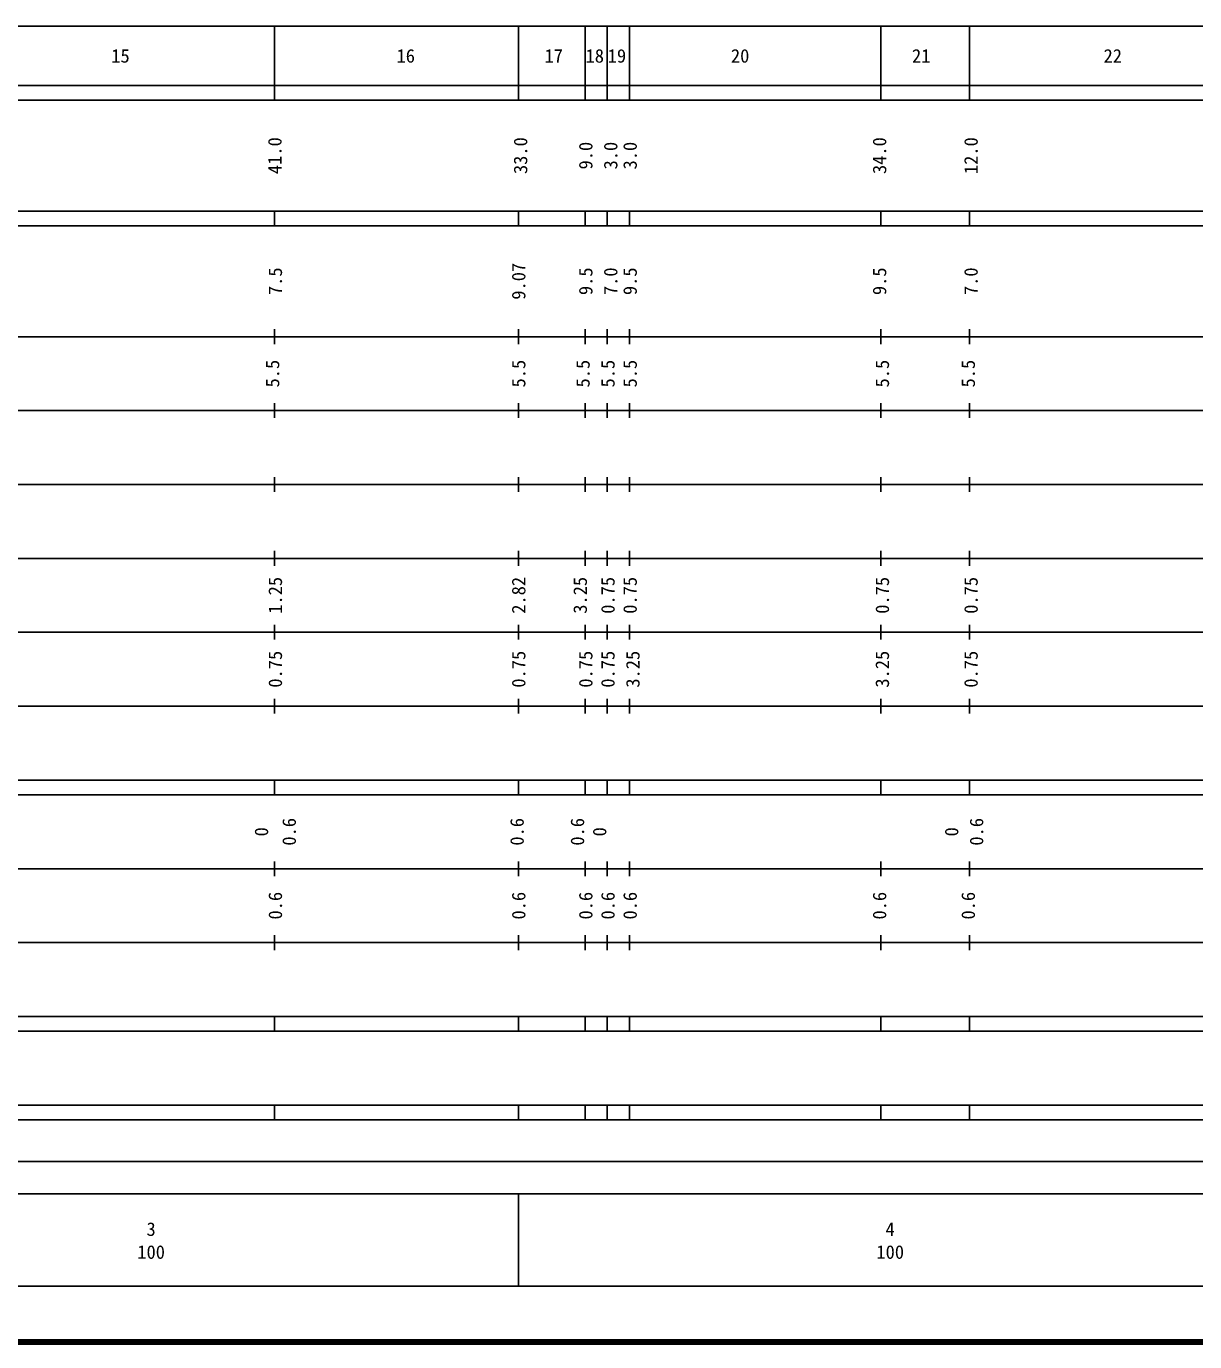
# Model space of a CAD drawing. Units: millimetres on the paper, enlarged 1000 times. Extents: x 40000 to 680000, y 20000 to 380000.
# Drawn here: x 301400 to 459484, y 20000 to 198000 of the extents above; entities that cross this region are included whole.
import ezdxf
from ezdxf.enums import TextEntityAlignment as Align

# ---------------------------------------------------------------- set-up
doc = ezdxf.new("R2010")
doc.units = ezdxf.units.MM
doc.header["$LTSCALE"] = 1000
doc.layers.add('M-TTL', color=2, linetype='Continuous', lineweight=140)
doc.layers.add('M-TTL-BAND', color=7, linetype='Continuous', lineweight=25)
doc.styles.add('ＭＳ ゴシック', font='')
doc.styles.get('ＭＳ ゴシック').set_extended_font_data('MS Gothic')

msp = doc.modelspace()

# ---------------------------------------------------------------- linework, layer by layer
at = {"layer": 'M-TTL'}
msp.add_line((40000, 20000), (680000, 20000), dxfattribs=at)
at = {"layer": 'M-TTL-BAND'}
for p, q in [((68000, 198000), (579000, 198000)), ((335000, 198000), (335000, 188000)), ((368000, 198000), (368000, 188000)), ((377000, 198000), (377000, 188000)), ((380000, 198000), (380000, 188000)), ((383000, 198000), (383000, 188000)), ((417000, 198000), (417000, 188000)), ((429000, 198000), (429000, 188000)), ((40000, 190000), (579000, 190000)), ((40000, 188000), (579000, 188000)), ((40000, 173000), (579000, 173000)), ((335000, 173000), (335000, 171000)), ((368000, 171000), (368000, 173000)), ((377000, 173000), (377000, 171000)), ((380000, 173000), (380000, 171000)), ((383000, 173000), (383000, 171000)), ((417000, 173000), (417000, 171000)), ((429000, 173000), (429000, 171000)), ((40000, 171000), (579000, 171000)), ((335000, 157000), (335000, 155000)), ((368000, 155000), (368000, 157000)), ((377000, 157000), (377000, 155000)), ((380000, 157000), (380000, 155000)), ((383000, 157000), (383000, 155000)), ((417000, 157000), (417000, 155000)), ((429000, 157000), (429000, 155000)), ((40000, 156000), (579000, 156000)), ((46000, 146000), (579000, 146000)), ((335000, 147000), (335000, 145000)), ((368000, 145000), (368000, 147000)), ((377000, 147000), (377000, 145000)), ((380000, 147000), (380000, 145000)), ((383000, 147000), (383000, 145000)), ((417000, 147000), (417000, 145000)), ((429000, 147000), (429000, 145000)), ((52000, 136000), (579000, 136000)), ((335000, 137000), (335000, 135000)), ((368000, 135000), (368000, 137000)), ((377000, 137000), (377000, 135000)), ((380000, 137000), (380000, 135000)), ((383000, 137000), (383000, 135000)), ((417000, 137000), (417000, 135000)), ((429000, 137000), (429000, 135000)), ((335000, 127000), (335000, 125000)), ((368000, 125000), (368000, 127000)), ((377000, 127000), (377000, 125000)), ((380000, 127000), (380000, 125000)), ((383000, 127000), (383000, 125000)), ((417000, 127000), (417000, 125000)), ((429000, 127000), (429000, 125000)), ((46000, 126000), (579000, 126000)), ((52000, 116000), (579000, 116000)), ((335000, 117000), (335000, 115000)), ((368000, 115000), (368000, 117000)), ((377000, 117000), (377000, 115000)), ((380000, 117000), (380000, 115000)), ((383000, 117000), (383000, 115000)), ((417000, 117000), (417000, 115000)), ((429000, 117000), (429000, 115000)), ((335000, 107000), (335000, 105000)), ((368000, 105000), (368000, 107000)), ((377000, 107000), (377000, 105000)), ((380000, 107000), (380000, 105000)), ((383000, 107000), (383000, 105000)), ((417000, 107000), (417000, 105000)), ((429000, 107000), (429000, 105000)), ((46000, 106000), (579000, 106000)), ((40000, 96000), (579000, 96000)), ((335000, 96000), (335000, 94000)), ((368000, 94000), (368000, 96000)), ((377000, 96000), (377000, 94000)), ((380000, 96000), (380000, 94000)), ((383000, 96000), (383000, 94000)), ((417000, 96000), (417000, 94000)), ((429000, 96000), (429000, 94000)), ((40000, 94000), (579000, 94000)), ((49000, 84000), (579000, 84000)), ((335000, 85000), (335000, 83000)), ((368000, 83000), (368000, 85000)), ((377000, 85000), (377000, 83000)), ((380000, 85000), (380000, 83000)), ((383000, 85000), (383000, 83000)), ((417000, 85000), (417000, 83000)), ((429000, 85000), (429000, 83000)), ((335000, 75000), (335000, 73000)), ((368000, 73000), (368000, 75000)), ((377000, 75000), (377000, 73000)), ((380000, 75000), (380000, 73000)), ((383000, 75000), (383000, 73000)), ((417000, 75000), (417000, 73000)), ((429000, 75000), (429000, 73000)), ((40000, 74000), (579000, 74000)), ((40000, 64000), (579000, 64000)), ((335000, 64000), (335000, 62000)), ((368000, 62000), (368000, 64000)), ((377000, 64000), (377000, 62000)), ((380000, 64000), (380000, 62000)), ((383000, 64000), (383000, 62000)), ((417000, 64000), (417000, 62000)), ((429000, 64000), (429000, 62000)), ((40000, 62000), (579000, 62000)), ((40000, 52000), (579000, 52000)), ((335000, 52000), (335000, 50000)), ((368000, 50000), (368000, 52000)), ((377000, 52000), (377000, 50000)), ((380000, 52000), (380000, 50000)), ((383000, 52000), (383000, 50000)), ((417000, 52000), (417000, 50000)), ((429000, 52000), (429000, 50000)), ((40000, 50000), (579000, 50000)), ((70805, 44406), (565903, 44406)), ((40000, 40000), (579000, 40000)), ((368000, 40000), (368000, 27500)), ((68000, 27500), (579000, 27500))]:
    msp.add_line(p, q, dxfattribs=at)

# ---------------------------------------------------------------- texts
at = {"layer": 'M-TTL-BAND', "style": 'ＭＳ ゴシック'}
for s, p in [('15', (314145, 194000)), ('16', (352741, 194000)), ('17', (372762, 194000)), ('18', (378314, 194000)), ('19', (381314, 194000)), ('20', (397981, 194000)), ('21', (422482, 194000)), ('22', (448402, 194000)), ('3', (318288, 35238)), ('4', (418288, 35238)), ('100', (318288, 32131)), ('100', (418288, 32131))]:
    msp.add_text(s, height=1833, dxfattribs=at).set_placement(p, align=Align.MIDDLE_CENTER)
for s, p in [('41.0', (335020, 180500)), ('33.0', (368264, 180500)), ('9.0', (377084, 180500)), ('3.0', (380459, 180500)), ('3.0', (383085, 180500)), ('34.0', (416836, 180500)), ('12.0', (429211, 180500)), ('9.07', (368011, 163500)), ('7.5', (335083, 163500)), ('9.5', (377084, 163500)), ('7.0', (380459, 163500)), ('9.5', (383085, 163500)), ('9.5', (416836, 163500)), ('7.0', (429211, 163500)), ('5.5', (334708, 151000)), ('5.5', (368011, 151000)), ('5.5', (376709, 151000)), ('5.5', (380084, 151000)), ('5.5', (383085, 151000)), ('5.5', (417211, 151000)), ('5.5', (428836, 151000)), ('1.25', (335083, 121000)), ('2.82', (368011, 121000)), ('3.25', (376334, 121000)), ('0.75', (380084, 121000)), ('0.75', (383085, 121000)), ('0.75', (417211, 121000)), ('0.75', (429211, 121000)), ('0.75', (335083, 111000)), ('0.75', (368011, 111000)), ('0.75', (377084, 111000)), ('0.75', (380084, 111000)), ('3.25', (383460, 111000)), ('3.25', (417211, 111000)), ('0.75', (429211, 111000)), ('0', (333208, 89000)), ('0.6', (336958, 89000)), ('0.6', (367789, 89000)), ('0.6', (375959, 89000)), ('0', (378959, 89000)), ('0', (426586, 89000)), ('0.6', (429961, 89000)), ('0.6', (335083, 79000)), ('0.6', (368011, 79000)), ('0.6', (377084, 79000)), ('0.6', (380084, 79000)), ('0.6', (383085, 79000)), ('0.6', (416836, 79000)), ('0.6', (428836, 79000))]:
    msp.add_text(s, height=1833, rotation=90, dxfattribs=at).set_placement(p, align=Align.MIDDLE_CENTER)

doc.saveas('drawing.dxf')
